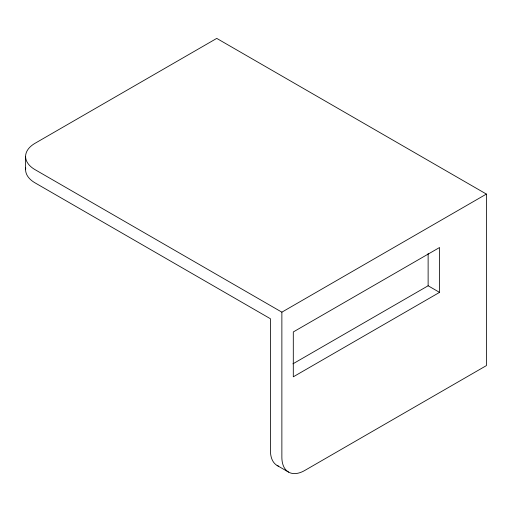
<?xml version="1.0" encoding="UTF-8"?>
<svg xmlns="http://www.w3.org/2000/svg" width="512" height="512" viewBox="0 0 512 512"><rect width="100%" height="100%" fill="white"/><g stroke="black" fill="none" stroke-linecap="round" stroke-linejoin="round"><path stroke-width="0.77" d="M281.869 312.166L486.4 194.08L486.4 365.6L304.723 470.49A32.32 18.662 -60 0 1 281.869 457.299L281.869 312.166L35.066 169.67A32.32 18.656 0 0 1 35.066 143.283L216.742 38.394L486.4 194.08M292.909 363.846L428.128 285.779L439.552 292.378L439.552 247.514L293.299 331.955L293.299 376.813L439.552 292.378M277.139 465.498L288.563 472.09M428.128 253.51L428.128 285.779M25.6 156.48L25.6 169.67M278.701 466.234A32.32 18.662 -60 0 1 270.445 450.701L270.445 318.758L35.066 182.867A32.32 18.656 0 0 1 25.741 167.949"/></g></svg>
